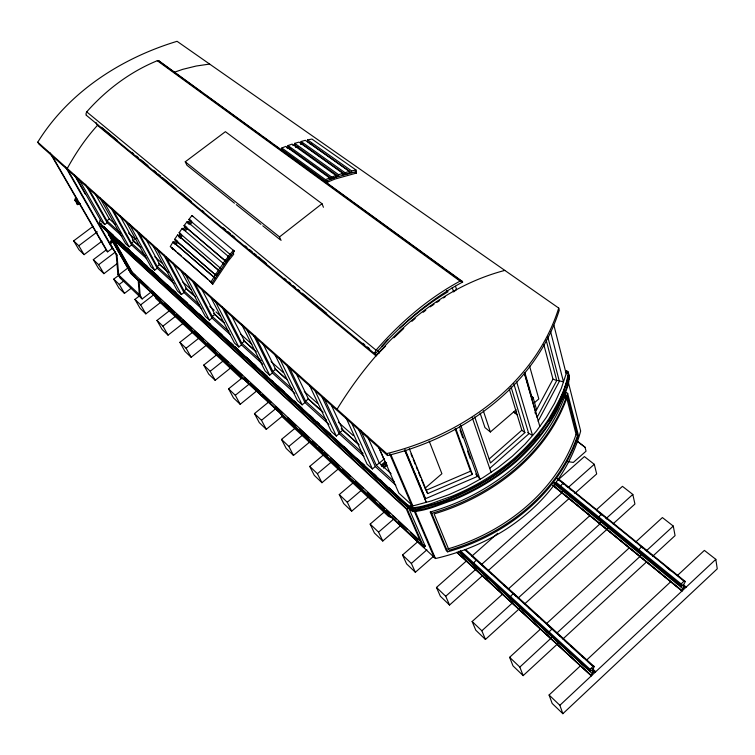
<?xml version="1.0" encoding="UTF-8"?>
<svg xmlns="http://www.w3.org/2000/svg" width="755" height="755" viewBox="0 0 755 755"><rect width="100%" height="100%" fill="white"/><g stroke="black" fill="none" stroke-linecap="round" stroke-linejoin="round"><path stroke-width="1.13" d="M301.085 141.506L301.085 143.157L345.016 174.386L349.301 173.103L349.339 171.423L305.313 140.326L301.085 141.506L345.054 172.697L349.339 171.423M591.259 670.289C585.276 672.96 598.13 660.955 592.873 669.156A11.627 4.709 -49.1 0 0 594.025 672.28L595.459 671.639M294.724 143.356L338.608 174.698L338.589 176.377L294.743 144.998L294.724 143.356L298.961 142.119L342.902 173.367L342.883 175.047M345.016 174.386L345.054 172.697M307.596 139.883L307.474 141.553L351.5 172.631L351.651 170.932L307.596 139.883L311.928 139.062L356.039 170.007L356.388 173.084L335.022 179.039L327.812 182.002L326.556 181.096M681.067 586.125C679.859 582.775 688.343 578.103 683.851 584.125A11.363 4.53 -50.9 0 0 684.653 587.494L685.974 586.937M413.079 508.37L410.89 510.257L101.557 226.443L101.425 223.895M410.852 506.699L409.757 507.643L100.075 223.857L99.462 222.782L100.009 220.243M113.382 249.452L112.221 248.376L107.644 251.84L106.832 251.085L78.765 202.566L79.577 203.312L77.784 204.643L76.972 203.888L77.35 202.255L78.19 203.123L77.293 203.784L76.472 203.038L76.859 201.406M75.434 197.801L74.858 200.254L76.293 202.066L77.199 201.406L78.19 203.123M566.543 397.347L576.074 434.351C556.86 491.552 504.378 532.501 447.696 548.979M577.547 435.484C558.351 492.76 505.831 533.776 449.083 550.263L434.106 513.91C492.487 496.677 547.007 455.095 567.477 396.243L577.547 435.484L576.074 434.351M567.986 375.971L569.006 375.084C570.223 387.022 561.833 398.045 557.964 408.936C547.384 429.104 532.794 446.951 515.769 462.022C497.064 478.094 475.688 490.835 452.896 500.206C439.618 504.416 426.367 511.078 412.296 511.56L411.919 510.682L413.023 509.738L415.175 509.757C457.19 499.914 496.969 479.114 527.122 447.998C542.59 431.53 555.369 412.485 563.825 391.496C564.787 384.993 570.44 378.784 568.232 371.988L566.712 370.875L565.344 372.055M564.948 398.196L565.967 395.11M567.675 393.43C547.422 453.755 491.42 496.309 431.681 513.287L430.265 511.994C489.938 495.025 545.884 452.547 566.165 392.298L567.675 393.43L578.339 435.097C559.446 493.713 505.614 535.663 447.649 551.839L446.262 550.555L430.265 511.994M410.692 507.851L412.9 505.944L431.332 500.933L449.253 494.516L466.467 486.748L482.813 477.736L498.13 467.534L512.258 456.284L525.074 444.091L536.465 431.086L546.327 417.402L554.604 403.198L561.229 388.599L566.174 373.763L568.232 371.988C566.703 388.957 556.935 404.538 548.621 419.185C539.032 433.625 527.481 446.63 514.533 458.143C495.752 474.263 474.3 487.041 451.433 496.441C438.108 500.678 424.82 507.36 410.692 507.851L411.164 508.936C437.504 505.652 462.447 493.723 485.446 480.756C505.727 468.242 524.102 452.623 539.089 434.05M568.1 377.689L563.173 392.534L556.567 407.124L548.319 421.328M569.006 375.084C567.496 392.024 557.756 407.587 549.47 422.215C539.91 436.635 528.387 449.621 515.476 461.107C496.762 477.198 475.357 489.948 452.556 499.319C439.268 503.538 426.009 510.201 411.919 510.682M512.211 603.037L513.268 601.301A11.089 5.125 -48.5 0 0 513.324 600.461M561.947 492.694L562.975 491.005A10.589 5.087 -50.6 0 0 563.051 489.74M558.719 308.068C534.766 384.352 461.815 435.182 386.739 453.595L37.75 142.166C68.743 91.94 121.338 58.163 177.066 41.308L558.719 308.068L559.247 310.192C535.37 386.381 462.56 437.183 387.579 455.539L38.835 144.026L37.75 142.166M553.141 485.758L681.991 591.005L683.124 588.928A11.41 4.558 -50.5 0 0 682.605 585.285L682.444 585.153M550.735 638.371L551.83 636.607A11.372 4.945 -48.6 0 0 551.886 636.182M599.998 523.762L601.055 522.035A10.844 4.936 -50.6 0 0 601.15 520.384M475.584 569.412L476.594 567.722A10.815 5.276 -48.4 0 0 476.603 566.495M639.957 556.397L641.052 554.642A11.117 4.766 -50.6 0 0 641.193 552.981M591.382 670.251L591.571 670.365A11.674 4.747 -48.7 0 1 592.43 673.771L591.325 675.848L456.917 552.518M538.117 421.186L559.351 381.332L547.696 336.551M546.176 340.165L556.756 380.52L537.06 417.411L524.385 373.404M534.899 412.909L552.981 379.17L543.77 344.45M67.252 168.488C75.811 152.935 85.787 138.071 97.82 124.981M173.084 241.855L214.986 278.076L173.084 241.855L170.243 246.592L212.032 282.955L212.693 284.267L228.01 261.343L233.757 254.171L233.106 252.831M173.763 243.469L176.047 239.656M174.858 244.422L177.142 240.609M176.113 244.771L177.821 241.921M213.835 277.028L215.619 274.093M210.787 282.294L213.75 277.406M337.06 409.257C375.395 346.724 432.096 289.552 504.84 270.403M202.727 93.016L159.89 61.853A3.662 2.86 -55.4 0 0 158.795 60.806L157.295 60.711C130.115 71.829 106.096 89.949 86.702 111.882L86.042 113.561A3.728 2.963 -50.6 0 0 86.296 115.251M174.575 239.373L177.595 234.956L178.756 235.758L219.601 271.092L216.468 275.641L215.307 274.848L174.575 239.373L216.468 275.641M215.307 274.848L218.45 270.29L177.595 234.956M182.163 228.378L224.339 264.316L223.197 263.495L220.035 268.016L221.177 268.827L179.124 232.757L182.163 228.378L183.305 229.209M178.586 236.004L180.492 233.257M183.031 229.605L185.57 225.953M179.048 237.863L181.587 234.21M184.135 230.549L186.674 226.887M180.36 238.259L182.266 235.522M185.447 230.954L187.344 228.208M218.261 270.318L220.234 267.496M222.876 263.721L225.509 259.947M381.954 346.12C405.359 320.837 432.143 298.329 462.645 282.049A4.634 2.718 -53.3 0 0 461.645 281.011L460.059 281.115C427.972 298.508 399.952 322.734 376.037 350.16L375.075 352.17A4.738 2.841 -50.5 0 0 375.093 354.057L86.296 115.251M187.174 221.555L229.482 257.361L226.207 261.645L184.012 225.707L187.174 221.555L188.259 222.47M225.122 260.749L228.397 256.455L229.482 257.361M514.674 594.997C514.381 591.788 509.04 596.61 510.55 598.639M189.873 220.46L188.826 219.497L191.978 215.562L234.409 251.207L227.349 260.013L212.032 282.955L209.38 280.634M187.599 223.301L190.373 219.828M188.703 224.235L191.477 220.762M190.062 224.697L192.147 222.093M227.604 257.219L230.483 253.623M375.084 354.067L388.145 339.599M95.904 122.404L97.48 125.349L375.971 355.869L385.579 346.083M80.323 203.463L80.134 204.19M393.817 337.863L403.765 328.416M580.416 665.834L549.083 695.006L552.169 703.443L562.862 713.692L717.25 568.826L715.825 559.351L704.377 550.404L677.32 575.593M562.862 713.692L559.861 705.302L715.825 559.351M586.409 660.257L670.685 581.775M540.42 629.141L509.625 657.312L513.004 665.882L523.149 675.621L557.681 643.798M562.862 639.032L646.582 561.88M652.622 556.312L675.064 535.625L673.281 526.084L662.399 517.571L635.842 541.873M523.149 675.621L519.846 667.08L550.725 638.475M556.737 633.181L639.938 556.51M646.61 550.593L673.281 526.084M546.356 623.724L629.236 547.913M519.525 608.568L485.427 639.447L481.86 630.784L512.211 603.141M518.166 597.998L599.98 523.876M606.642 518.09L632.822 494.44L622.46 486.343L596.384 509.785M524.772 603.811L607.822 528.585M613.069 523.838L634.927 504.038L632.822 494.44M485.427 639.447L475.782 630.189L472.139 621.507L502.424 594.279M508.304 588.985L589.806 515.703M466.269 561.097L436.484 587.447L440.354 596.233L449.546 605.038L482.822 575.385M488.079 570.705L569.525 498.13M574.781 493.449L596.677 473.932L594.279 464.306L584.408 456.586L557.926 480.01M449.546 605.038L445.733 596.28L475.575 569.525M481.473 564.523L561.947 492.798M568.506 487.211L594.279 464.306M511.003 386.711L524.885 432.615L490.476 462.966L474.697 416.826M489.75 468.345L528.811 433.842L513.796 383.653M472.092 555.944L497.639 533.351M489.231 458.946L521.828 430.218L509.219 388.797M417.619 541.873L402.528 555.01L406.605 563.872L415.363 572.271L433.908 556.001M399.442 328.482C414.495 314.826 430.492 302.085 448.045 291.77L446.516 290.637M411.928 321.281L415.184 318.431M122.291 245.215L110.136 234.078L108.928 234.984L130.775 273.31L423.933 547.545L425.32 546.327L408.644 507.888L397.366 497.536M415.363 572.271L411.343 563.428L426.915 549.81M385.003 511.352L370.158 524.093L374.423 533.011L382.776 541.024L400.603 525.622M382.776 541.024L378.566 532.124L393.468 519.27M409.757 507.643L409.286 506.548L411.484 504.651L398.885 493.147L379.086 447.828M423.933 547.545L407.19 509.134L408.644 507.888M410.89 510.257L410.512 509.389L411.607 508.445M534.568 402.613L538.834 398.933L529.576 366.09M425.216 488.079L441.901 473.715L429.18 441.08M480.076 413.06L484.955 427.575L490.373 431.992L516.175 409.786M514.929 413.079L516.656 411.588M531.35 398.942L533.077 397.451L531.718 396.403M353.444 482.587L339.269 494.582L343.685 503.547L351.67 511.201L367.76 497.488M381.039 465.165L385.465 461.418M381.53 466.269L385.947 462.522M382.181 466.373L386.598 462.636M383.191 467.288L386.72 464.287M383.578 468.166L387.107 465.174M351.67 511.201L347.291 502.245L361.522 490.155M394.11 481.53L376.368 465.42L379.255 462.975L367.43 436.267M345.894 417.458L367.081 464.108L372.394 468.968L375.273 466.533L358.634 429.378M379.029 463.353L384.333 458.851M323.244 455.105L309.748 466.382L314.307 475.376L321.941 482.7L338.995 468.364M321.941 482.7L317.411 473.706L330.973 462.343M363.136 453.406L340.052 432.455L342.883 430.095L331.511 405.482M309.729 385.805L331.303 431.445L336.343 436.041L339.165 433.691L321.8 396.498M294.79 428.453L281.511 439.41L286.202 448.432L293.506 455.435L309.843 441.883M293.506 455.435L288.844 446.422L302.189 435.38M268.893 401.849L254.473 413.589L259.286 422.621L266.279 429.331L282.7 415.873M326.462 420.11L305.615 401.188L308.399 398.914L296.366 373.81M274.98 354.69L297.376 400.461L302.16 404.822L304.926 402.557L286.787 365.052M266.279 429.331L261.504 420.299L275.981 408.474M292.6 389.372L272.923 371.507L275.65 369.308L262.74 343.204M241.581 324.291L265.147 371.026L269.686 375.178L272.404 372.979L253.718 335.541M242.336 377.764L228.576 388.844L233.474 397.876L240.194 404.312L256.587 391.033M240.194 404.312L235.305 395.28L249.565 383.776M554.208 482.804L681.152 586.116L682.331 585.172M217.28 354.322L203.727 365.109L208.72 374.14L215.166 380.312L230.747 367.845M261.268 360.928L241.845 343.298L244.526 341.156L231.804 316.166M210.9 297.47L234.494 343.044L238.816 346.989L241.487 344.865L221.8 306.483M215.166 380.312L210.192 371.281L222.895 361.145M192.78 332.172L179.879 342.326L184.947 351.349L191.138 357.275L206.823 344.856M191.138 357.275L186.079 348.253L199.046 338.032M228.812 331.464L212.259 316.439L214.892 314.373L201.359 288.429M181.238 270.988L205.303 316.392L209.428 320.148L212.042 318.091L192.497 280.879M169.677 310.541L156.964 320.441L162.099 329.444L168.044 335.144L182.814 323.574M168.044 335.144L162.929 326.141L175.698 316.175M281.058 240.411L279.51 236.91L322.007 203.718L225.396 131.681L185.249 161.796L186.91 165.213L234.437 203.18M139.571 295.818L134.937 299.395L140.128 308.37L145.847 313.863L160.73 302.321M165.817 256.794L184.069 290.845L186.655 288.835L195.328 296.687M152.453 244.752L177.482 290.986L181.408 294.573L183.984 292.572L201.934 308.899M134.937 299.395L140.666 304.878L153.709 294.799M67.403 169.186L116.195 254.35L117.893 274.254L119.998 277.878L142.185 298.933L150.943 292.176M423.13 312.306L425.782 310.258M138.656 232.549L157.172 266.43L159.711 264.476L168.365 272.31M119.224 274.962L113.731 279.142L118.979 288.099L124.49 293.374L131.002 288.372M126.113 221.762L150.924 266.732L154.681 270.158L157.21 268.223L174.122 283.606M131.011 273.036L422.111 545.214L406.313 509.002L110.438 236.91L131.011 273.036L132.191 272.14L421.781 542.383M113.731 279.142L119.262 284.418L123.848 280.907M120.791 278.633L118.686 274.999L128.208 267.732M106.427 249.735L93.327 259.644L98.612 268.563L103.916 273.659L116.968 263.731M93.327 259.644L98.641 264.731L115.553 251.906M112.174 208.399L131.483 243.101L133.975 241.213L140.911 247.48M99.896 197.838L125.556 243.572L129.143 246.847L131.625 244.96L146.734 258.701M118.686 274.999L116.997 255.086L109.73 243.063L113.297 240.364M110.532 243.799L113.203 241.779M134.805 239.448L136.627 238.07M93.035 226.34L73.66 240.864L78.982 249.745L84.098 254.652L101.972 241.175M87.995 187.325L106.927 220.809L109.371 218.969L115.468 224.471M75.311 175.83L101.293 221.413L104.718 224.546L107.163 222.716L121.942 236.155M73.66 240.864L78.784 245.752L97.31 231.842M75.679 201L77.472 199.669L76.651 198.924L74.858 200.254L76.293 202.066M77.369 202.368L76.472 203.038L76.972 203.888M681.152 586.116L554.33 482.804M638.994 551.735C637.456 550.102 642.722 544.666 642.939 548.026L640.202 545.856M430.199 306.86L434.002 304.303M436.852 302.396L439.703 300.481M443.506 297.932L445.403 296.658M598.875 519.072C597.243 517.449 602.509 512.126 602.764 515.486M426.377 491.165L427.707 493.581L472.385 474.414L470.507 471.224L425.924 490.354L421.535 479.651M404.812 449.914L425.49 498.706L477.377 476.452L459.531 426.622M329.614 177.963L285.871 146.394L281.841 147.971L325.509 179.643L329.614 177.963L329.727 179.605M329.105 178.444L331.171 177.595M281.841 147.971L281.993 149.584L325.632 181.285L334.484 177.661L355.888 171.706M287.815 148.612L289.844 147.82M289.392 149.584L291.421 148.792M286.645 147.763L288.674 146.97M287.976 145.573L331.756 177.095L335.984 175.519L336.05 177.17L331.822 178.746L288.08 147.206L287.976 145.573L292.138 144.101L335.984 175.519M174.339 72.254L182.672 69.356L196.215 66.025L209.616 64.062M338.608 174.698L342.902 173.367M335.437 176.066L337.636 175.387M342.043 174.018L344.252 173.329M295.686 147.442L297.866 146.81M292.874 145.545L295.045 144.913M300.575 144.488L302.755 143.856M106.276 230.162L131.181 273.857L435.465 558.54C458.851 553.141 481.379 544.204 501.943 531.813A168.337 134.513 -20.6 0 0 552.735 486.843C565.448 470.195 575.197 451.292 580.661 431.039L568.062 381.2M351.651 170.932L356.039 170.007M309.541 143.695L311.532 143.308M567.788 461.635L573.328 462.419L586.05 451.179L585.059 447.262L577.207 441.175M557.841 380.52L563.485 381.851L550.527 331.426M552.981 379.17L556.756 380.52M527.707 432.615L532.577 435.522L516.703 381.964M218.45 270.29L219.601 271.092M355.124 172.197L356.388 173.084M179.124 232.757L180.266 233.578M159.22 61.061L462.06 281.238M204.633 94.394L260.805 135.249M262.712 136.636L272.225 143.563M274.131 144.951L294.129 159.484M296.026 160.872L352.198 201.727M354.104 203.114L410.276 243.969M412.183 245.356L421.705 252.274M423.602 253.661L443.6 268.204M445.507 269.592L462.645 282.049M157.295 60.711L460.059 281.115M568.534 373.178L567.014 372.064L566.712 370.875M576.895 440.939L585.059 447.262M521.828 430.218L524.885 432.615M513.579 412.013L517.213 414.882M185.249 161.796L279.51 236.91M236.268 204.633L260.947 224.348M262.778 225.802L280.143 239.675M557.87 478.368L685.03 581.312M557.152 478.443L684.323 581.454M558.143 479.387L559.946 480.897M561.786 482.341L563.57 483.889M565.429 485.295L568.119 487.579M569.987 488.985L571.79 490.495M596.393 510.371L602.745 515.571M605.501 517.751L607.284 519.308M644.742 549.536L647.384 551.792M649.234 553.179L651.027 554.632M666.316 567.014L670.761 570.733M683.237 584.7L686.078 586.956M556.218 482.37L681.425 584.172M554.84 482.596L680.887 585.182M553.906 483.606L683.124 588.928M552.924 485.201L681.991 590.684M552.896 485.276L681.954 590.825M86.702 111.882L376.037 350.16M101.566 127.274L117.478 140.43M131.88 152.321L133.663 153.793M136.334 156.011L138.118 157.484M140.789 159.692L147.923 165.581M153.567 170.252L156.276 172.489M158.078 173.971L160.777 176.208M162.58 177.699L176.094 188.863M180.011 192.1L191.477 201.576M202.066 210.324L203.831 211.787M223.121 227.727L225.811 229.954M227.604 231.436L230.294 233.654M232.087 235.135L234.777 237.363M245.13 245.913L246.904 247.385M249.565 249.575L252.217 251.774M253.991 253.236L256.653 255.435M258.427 256.898L266.402 263.495M284.305 278.284L286.117 279.784M288.835 282.03L290.647 283.531M293.365 285.777L295.177 287.268M297.895 289.514L299.707 291.015M302.34 293.195L326.698 313.325M362.881 343.223L364.693 344.724M367.402 346.96L369.204 348.451M184.012 225.707L226.207 261.645M188.826 219.497L231.143 255.275L230.105 254.322L233.37 250.245L234.409 251.207M175.887 251.151L171.479 247.272L173.254 249.527L172.574 248.235M177.651 252.708L181.181 255.803M183.824 258.135L207.625 279.076M212.693 284.267L210.862 281.936M128.529 233.069L135.522 239.373M154.766 256.709L161.759 263.014M182.748 281.936L191.496 289.816M209.862 306.37L214.231 310.305M215.977 311.881L220.356 315.826M240.468 333.955L251.84 344.204M271.073 361.541L283.323 372.574M304.303 391.486L317.421 403.312M338.41 422.234L353.283 435.626M214.892 314.373L224.49 323.046M244.526 341.156L256.37 351.868M275.65 369.308L287.646 380.152M308.399 398.914L323.187 412.287M342.883 430.095L359.154 444.799M379.255 462.975L391.099 473.687M132.38 239.958L139.373 246.281M158.597 263.665L166.459 270.771M185.683 288.155L193.544 295.271M213.646 313.448L223.254 322.14M243.355 340.316L253.84 349.791M274.811 368.761L285.296 378.246M308.021 398.791L321.998 411.428M341.222 428.812L356.955 443.034M106.927 220.809L120.819 233.418M131.483 243.101L145.328 255.671M157.172 266.43L172.735 280.549M184.069 290.845L199.669 305.001M212.042 318.091L230.228 334.625M241.487 344.865L262.749 364.203M272.404 372.979L294.931 393.468M304.926 402.557L328.963 424.423M339.165 433.691L363.967 456.246M375.273 466.533L395.809 485.21M465.552 549.527L593.958 666.382M465.061 549.668L466.76 551.31M471.903 555.897L475.282 559.134M491.599 573.838L477.896 561.352C477.424 558.285 472.215 562.985 473.791 564.985M497.592 579.283L500.121 581.746M503.585 584.748L516.448 596.459M522.469 601.933L525.008 604.406M528.491 607.416L538.825 616.826M540.542 618.392L542.25 620.025M546.563 623.875L550.82 627.915M560.399 636.474L553.453 630.142C552.981 627.15 547.847 631.963 549.215 634.03M564.731 640.41L567.288 642.901M570.808 645.94L579.481 653.839M582.086 656.208L583.804 657.879M588.164 661.739L592.448 665.816M464.778 549.649L593.194 666.58M592.005 668.477L595.62 671.837L592.26 668.76M592.298 670.704L594.025 672.28M460.201 550.612L590.165 669.411M459.757 551.565L589.646 670.421M459.408 551.678L488.457 578.264M490.165 579.831L586.588 668.09M588.315 669.676L590.051 671.261M459.266 551.688L590.014 671.28M458.71 551.348L592.43 673.771M103.718 226.491L107.191 229.68M108.937 231.275L113.278 235.258M119.365 240.826L124.584 245.611M127.199 247.999L129.803 250.386M135.891 255.964L141.987 261.541M145.46 264.722L147.206 266.317M151.547 270.299L158.512 276.67M167.204 284.635L170.687 287.825M172.423 289.41L175.906 292.6M182.861 298.971L187.212 302.953M190.694 306.143L193.299 308.531M199.386 314.108L204.605 318.884M208.087 322.074L210.692 324.461M215.043 328.444L221.998 334.814M230.7 342.779L233.304 345.167M235.05 346.762L238.523 349.942M246.357 357.115L250.707 361.098M253.312 363.485L255.926 365.873M262.013 371.451L267.232 376.226M271.573 380.209L273.319 381.803M277.67 385.786L284.626 392.156M294.195 400.924L295.932 402.509M298.536 404.897L302.019 408.087M309.843 415.259L313.325 418.44M316.807 421.63L319.412 424.017M325.499 429.595L330.718 434.37M343.77 446.318L347.243 449.508M356.813 458.266L359.427 460.654M362.032 463.041L364.637 465.429M373.338 473.394L375.952 475.792M380.293 479.774L382.039 481.36M388.995 487.73L393.346 491.713M407.256 504.463L410.739 507.643M99.462 222.782L409.286 506.548M101.066 225.585L410.512 509.389M124.028 246.809L139.647 261.136M141.383 262.731L186.504 304.123M188.24 305.709L203.859 320.035M205.596 321.63L250.717 363.023M252.453 364.608L268.072 378.944M269.809 380.529L314.061 421.13M315.798 422.715L331.417 437.041M333.153 438.636L378.274 480.029M380.01 481.614L395.629 495.95M591.316 675.517L456.898 552.16L591.278 675.678M108.928 234.984L407.19 509.134M191.978 215.562L193.016 216.525M116.195 254.35L116.997 255.086M132.804 273.216L135.39 275.632M139.694 279.643L148.291 287.674M151.736 290.892L161.202 299.726M164.637 302.944L174.962 312.579M176.679 314.184L180.983 318.204M182.71 319.809L192.166 328.642M194.752 331.058L203.35 339.089M207.653 343.1L215.401 350.329M219.705 354.35L228.303 362.381M231.747 365.59L242.072 375.235M244.648 377.642L248.952 381.662M250.669 383.266L260.135 392.1M262.721 394.516L271.319 402.547M275.622 406.558L282.502 412.985M287.664 417.808L296.271 425.839M299.716 429.057L309.173 437.891M312.617 441.099L316.921 445.12M318.638 446.724L322.942 450.744M324.659 452.349L328.104 455.558M330.681 457.974L339.288 466.005M342.732 469.214L350.471 476.443M355.633 481.265L363.372 488.494M367.676 492.515L376.283 500.546M379.727 503.755L384.88 508.577M386.607 510.182L390.042 513.4M392.628 515.807L396.073 519.015M398.649 521.431L407.256 529.463M410.692 532.671L418.44 539.901M423.602 544.723L425.32 546.327M178.406 318.185L154.454 295.781A4.37 3.011 -28.8 0 1 153.992 295.139M179.312 319.035L211.862 349.499M212.825 350.395L239.307 375.178A4.681 3.482 -27.9 0 0 241.1 376.009M310.777 442.043L281.143 414.325A4.841 3.728 -27.3 0 1 280.247 412.617M311.9 443.091L352.406 481.001M353.604 482.124L386.758 513.145A5.238 4.379 -24.4 0 0 387.73 513.815M117.893 274.254L140.109 295.29L142.185 298.933M156.964 320.441L162.929 326.141M179.879 342.326L186.079 348.253M203.727 365.109L210.192 371.281M228.576 388.844L235.305 395.28M254.473 413.589L261.504 420.299M281.511 439.41L288.844 446.422M309.748 466.382L317.411 473.706M339.269 494.582L347.291 502.245M370.158 524.093L378.566 532.124M402.528 555.01L411.343 563.428M436.484 587.447L445.733 596.28M472.139 621.507L481.86 630.784M509.625 657.312L519.846 667.08M549.083 695.006L559.861 705.302M476.141 474.121L480.029 479.265L460.682 425.037M78.784 245.752L84.098 254.652M475.961 474.065L477.377 476.452M98.641 264.731L103.916 273.659M119.262 284.418L124.49 293.374M77.293 203.784L77.784 204.643M51.293 154.397L107.644 251.84M49.887 152.661L76.651 198.924M140.666 304.878L145.847 313.863M141.364 298.149L139.288 294.516L138.193 280.011M65.638 167.119L112.221 248.376M113.929 240.014L132.191 272.14M78.85 179.067L104.718 224.546M114.156 241.138L131.37 271.404M74.386 175.037L85.277 194.139M85.4 184.267L107.163 222.716M95.083 193.582L109.371 218.969M103.52 201.075L129.143 246.847M111.202 208.314L131.625 244.96M119.828 215.666L133.975 241.213M129.35 224.131L154.681 270.158M136.466 230.341L157.21 268.223M145.734 238.788L159.711 264.476M156.436 248.31L181.408 294.573M163.542 254.492L183.984 292.572M172.886 263.014L186.655 288.835M184.871 273.688L209.428 320.148M194.318 282.238L212.259 316.439M560.569 487.985C559.191 486.126 564.212 481.228 564.523 484.512M214.76 300.358L238.816 346.989M224.273 308.965L241.845 343.298M246.215 328.434L269.686 375.178M255.275 336.05L272.923 371.507M279.359 358.012L302.16 404.822M288.986 366.722L305.615 401.188M314.892 390.411L336.343 436.041M324.14 398.262L340.052 432.455M351.821 423.395L372.394 468.968M360.654 430.218L376.368 465.42M378.283 446.45L383.88 459.248M386.739 453.595L387.579 455.539M390.694 454.189L412.9 505.944M415.401 511.786L435.465 558.54M389.693 453.944L412.353 506.68M414.202 510.984L434.097 557.265M412.674 508.936L413.023 509.738M415.023 507.888L415.495 508.983M416.241 510.729L416.609 511.597M431.681 513.287L447.649 551.839M405.275 449.923L425.49 498.706M404.68 450.339L426.245 502.311L423.715 495.478M409.286 448.659L427.707 493.581M410.984 453.963L412.305 457.171M413.183 459.314L415.382 464.665M416.26 466.807L417.572 470.016M418.459 472.158L420.658 477.509M374.707 352.755L375.971 355.869M377.755 350.254L379.01 353.368M322.007 203.718L323.433 207.266M327.274 180.615L327.812 182.002M455.812 428.67L472.385 474.414M455.086 428.717L470.507 471.224M459.984 430.048L462.768 437.806M467.534 451.103L470.318 458.861M472.29 417.713L491.061 472.243M483.323 410.777L490.373 431.992M452.245 287.646L453.632 291.94L456.567 289.524L455.529 286.305M533.077 397.451L536.569 409.672M524.904 372.677L532.086 397.696M524.347 372.602L539.825 426.415M553.906 325.245L566.174 373.763M568.458 375.443L568.76 376.632M569.232 378.538L569.468 379.482M139.024 280.784L140.109 295.29M325.509 179.643L325.632 181.285M331.756 177.095L331.822 178.746M109.711 243.044A144.309 99.981 -25.8 0 1 111.882 239.231M243.714 378.906A4.672 3.482 -27.9 0 1 240.817 378.029L156.049 298.612A4.36 3.011 -28.8 0 1 155.379 297.206M391.505 517.147A5.219 4.37 -24.4 0 1 388.042 515.967L282.596 417.175A4.823 3.728 -27.3 0 1 281.709 414.457M178.095 317.893L178.576 318.563L178.095 317.893M211.589 349.235L212.079 349.914L211.589 349.235M310.598 441.883L311.107 442.6L310.598 441.883M352.283 480.888L352.802 481.624L352.283 480.888"/></g></svg>
